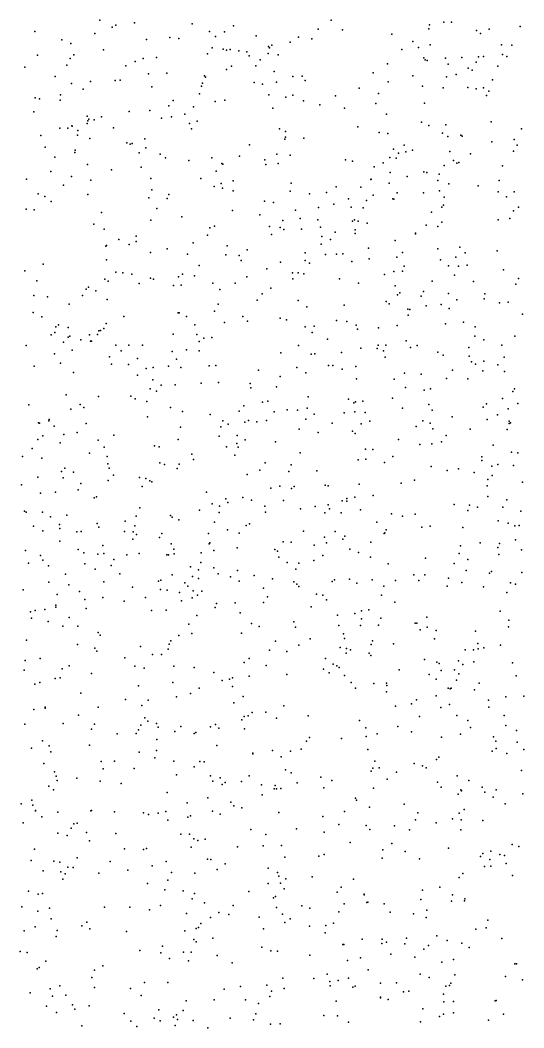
# Model space of a CAD drawing. Extents: x 2 to 99999, y 0 to 49999.
# Drawn here: x 12503 to 18749, y 37498 to 49989 of the extents above; entities that cross this region are included whole.
import ezdxf

# ---------------------------------------------------------------- set-up
doc = ezdxf.new("R2010")
doc.units = 0
doc.header["$MEASUREMENT"] = 0
doc.layers.add('points', color=50, linetype='Continuous')

msp = doc.modelspace()

# ---------------------------------------------------------------- linework, layer by layer
at = {"layer": 'points', "color": 3}
for p in [(13491, 49989, 18), (16360, 49988, 13), (17755, 49966, 6), (17853, 49966, 73), (12685, 49848, 31), (13645, 49904, 40), (13691, 49927, 56), (13920, 49954, 72), (14635, 49945, 15), (14850, 49850, 26), (15036, 49844, 90), (15147, 49920, 78), (16197, 49876, 60), (16500, 49868, 13), (17569, 49882, 29), (17578, 49930, 70), (18163, 49861, 75), (18320, 49879, 63), (18705, 49910, 45), (13022, 49747, 95), (13431, 49824, 78), (14070, 49751, 36), (14359, 49773, 8), (14469, 49761, 75), (14927, 49786, 54), (15428, 49796, 12), (15850, 49715, 81), (15956, 49778, 15), (16120, 49758, 83), (17114, 49815, 30), (17373, 49726, 74), (18212, 49823, 25), (13131, 49698, 39), (13536, 49621, 31), (14884, 49646, 2), (15020, 49631, 64), (15061, 49618, 68), (15108, 49625, 66), (15215, 49609, 33), (15314, 49595, 96), (15584, 49662, 47), (15596, 49644, 65), (15623, 49680, 42), (17237, 49624, 85), (17442, 49652, 44), (17588, 49683, 56), (18472, 49684, 53), (18598, 49677, 37), (12717, 49556, 45), (13123, 49514, 75), (13170, 49559, 13), (13929, 49478, 26), (14028, 49515, 75), (14195, 49525, 90), (14828, 49570, 48), (15343, 49548, 4), (15479, 49499, 68), (15580, 49577, 74), (15703, 49559, 43), (17508, 49523, 43), (17527, 49496, 52), (17552, 49488, 66), (17777, 49516, 42), (17981, 49524, 97), (18156, 49467, 58), (18187, 49536, 73), (18250, 49540, 26), (18486, 49565, 50), (18536, 49538, 71), (12563, 49408, 99), (13083, 49430, 55), (13813, 49422, 32), (15063, 49378, 16), (15124, 49417, 69), (15424, 49424, 88), (15652, 49354, 45), (17059, 49449, 38), (17811, 49444, 43), (18058, 49394, 72), (18110, 49369, 48), (18426, 49419, 78), (12936, 49292, 32), (13377, 49230, 79), (13683, 49240, 91), (13744, 49247, 72), (14095, 49322, 29), (14321, 49330, 59), (14791, 49297, 32), (14803, 49283, 97), (15405, 49215, 77), (15684, 49219, 44), (15886, 49292, 7), (16001, 49295, 38), (16037, 49241, 33), (16880, 49336, 25), (17066, 49224, 80), (17372, 49298, 2), (17791, 49287, 94), (17908, 49315, 5), (18359, 49249, 67), (13142, 49205, 29), (13283, 49133, 51), (14136, 49164, 61), (14751, 49169, 74), (14766, 49206, 70), (15510, 49197, 76), (16709, 49145, 95), (17493, 49170, 71), (17749, 49149, 67), (18056, 49154, 57), (18159, 49137, 90), (18250, 49152, 29), (18315, 49110, 51), (12690, 49027, 50), (12744, 49014, 70), (13000, 48998, 12), (13005, 49065, 27), (14399, 48991, 72), (14726, 49076, 17), (14922, 48980, 24), (15040, 48998, 15), (15588, 49062, 80), (15797, 49036, 30), (15885, 49061, 49), (16015, 48989, 15), (16412, 49050, 72), (16946, 49079, 83), (18285, 49053, 96), (12671, 48854, 44), (13853, 48856, 66), (14111, 48871, 11), (14347, 48927, 34), (14654, 48913, 93), (15636, 48896, 97), (16220, 48939, 71), (16525, 48898, 17), (16914, 48957, 97), (17518, 48962, 73), (13334, 48799, 25), (13344, 48741, 73), (13355, 48763, 56), (13420, 48754, 95), (13511, 48792, 45), (14255, 48774, 89), (14381, 48789, 72), (14545, 48824, 89), (14697, 48736, 55), (17045, 48825, 16), (17481, 48724, 98), (18344, 48729, 1), (12997, 48649, 37), (13093, 48652, 81), (13145, 48679, 72), (13150, 48675, 79), (13217, 48621, 71), (13335, 48707, 18), (13659, 48654, 87), (14603, 48706, 71), (14628, 48642, 61), (15718, 48640, 49), (15795, 48609, 39), (16690, 48666, 53), (16953, 48595, 12), (17571, 48682, 72), (17783, 48693, 55), (18721, 48642, 74), (12759, 48559, 71), (13214, 48565, 65), (13369, 48520, 68), (13827, 48467, 74), (14050, 48516, 8), (15784, 48514, 56), (15794, 48540, 36), (16021, 48526, 68), (17062, 48582, 22), (17742, 48587, 66), (17808, 48548, 49), (17968, 48563, 22), (17983, 48549, 93), (18352, 48480, 57), (18630, 48508, 19), (12813, 48413, 61), (13181, 48347, 97), (13184, 48379, 55), (13869, 48452, 2), (13894, 48460, 71), (13977, 48345, 94), (14061, 48406, 82), (15349, 48442, 71), (17132, 48391, 39), (17193, 48342, 13), (17265, 48440, 41), (17286, 48358, 92), (17369, 48379, 13), (17831, 48362, 61), (18619, 48366, 68), (18665, 48439, 17), (12933, 48290, 96), (14241, 48329, 34), (14307, 48282, 67), (14595, 48249, 93), (14881, 48282, 85), (15225, 48302, 46), (15537, 48259, 98), (15685, 48327, 76), (15852, 48315, 61), (16537, 48257, 33), (16624, 48240, 44), (17003, 48221, 73), (17087, 48285, 2), (17165, 48280, 93), (17878, 48248, 43), (17918, 48217, 4), (17943, 48223, 64), (18086, 48332, 20), (12884, 48113, 76), (13339, 48200, 94), (13637, 48132, 3), (14004, 48167, 70), (14932, 48116, 91), (15005, 48213, 21), (15017, 48203, 91), (15548, 48200, 87), (15704, 48212, 63), (16895, 48172, 65), (17093, 48100, 41), (17508, 48110, 67), (17546, 48099, 79), (17763, 48188, 7), (18485, 48183, 88), (12584, 48017, 68), (13142, 48052, 92), (13381, 48007, 77), (14123, 48028, 99), (14744, 48028, 81), (15143, 47999, 73), (15862, 47969, 46), (16850, 48012, 49), (16856, 48016, 97), (17079, 47968, 38), (17301, 48050, 38), (17684, 48000, 42), (17699, 48078, 60), (18442, 48003, 91), (13042, 47944, 59), (14138, 47884, 13), (14910, 47926, 7), (14997, 47963, 24), (15011, 47905, 27), (15143, 47874, 59), (15853, 47870, 31), (16300, 47853, 13), (16420, 47924, 16), (16729, 47920, 98), (17180, 47848, 26), (17503, 47848, 67), (17704, 47872, 100), (17820, 47960, 9), (18184, 47935, 37), (18429, 47861, 11), (18628, 47861, 12), (12727, 47835, 44), (12811, 47802, 36), (12888, 47742, 95), (13343, 47829, 19), (14098, 47788, 74), (14326, 47780, 63), (14345, 47827, 75), (15535, 47744, 94), (15646, 47729, 88), (16092, 47837, 59), (16573, 47773, 19), (16797, 47752, 12), (16879, 47820, 52), (17124, 47773, 8), (17136, 47768, 57), (17760, 47796, 73), (18532, 47799, 50), (12578, 47645, 74), (12679, 47638, 41), (13511, 47603, 6), (14200, 47654, 63), (15135, 47628, 18), (15918, 47633, 69), (16202, 47666, 15), (16392, 47707, 60), (16607, 47672, 24), (16758, 47662, 93), (17605, 47607, 21), (17732, 47670, 76), (17752, 47694, 71), (18620, 47625, 51), (18684, 47672, 14), (14123, 47508, 94), (14510, 47549, 27), (15474, 47574, 65), (15759, 47505, 23), (15975, 47530, 2), (16193, 47515, 69), (16623, 47498, 42), (16651, 47512, 34), (16694, 47498, 48), (16806, 47473, 44), (17733, 47484, 39), (18429, 47515, 63), (18575, 47532, 61), (13417, 47462, 83), (13545, 47399, 88), (14855, 47415, 60), (14914, 47434, 24), (15594, 47430, 18), (15728, 47420, 59), (15774, 47396, 81), (15993, 47398, 10), (16228, 47424, 84), (16408, 47362, 63), (16658, 47389, 68), (16659, 47346, 21), (17406, 47342, 82), (17407, 47349, 98), (17536, 47449, 53), (17683, 47430, 57), (13729, 47268, 57), (13940, 47311, 25), (13943, 47245, 14), (14648, 47230, 3), (14826, 47324, 10), (15622, 47330, 57), (16244, 47306, 89), (16352, 47271, 20), (17155, 47257, 25), (13566, 47189, 24), (13572, 47197, 9), (13855, 47209, 42), (14121, 47110, 90), (14325, 47154, 65), (15072, 47191, 84), (15319, 47142, 59), (16037, 47105, 46), (16237, 47213, 64), (16506, 47092, 81), (16824, 47162, 82), (17245, 47110, 33), (17681, 47154, 58), (17954, 47175, 49), (18023, 47104, 92), (18419, 47129, 70), (13575, 47016, 66), (14577, 47089, 1), (15053, 47079, 6), (15218, 47070, 31), (15245, 47010, 11), (15732, 46987, 11), (16036, 47008, 40), (16091, 46976, 62), (16290, 47084, 51), (16427, 47089, 100), (16618, 46999, 72), (16832, 47032, 44), (17176, 47049, 29), (17717, 47020, 68), (17906, 47053, 44), (12560, 46881, 91), (12788, 46965, 29), (13691, 46867, 52), (13778, 46856, 64), (14722, 46946, 83), (15564, 46905, 66), (15880, 46855, 29), (15952, 46857, 63), (16020, 46844, 7), (17138, 46875, 98), (17244, 46878, 99), (17267, 46938, 8), (17815, 46944, 15), (17937, 46941, 19), (18048, 46951, 57), (18497, 46892, 15), (12710, 46757, 45), (13555, 46779, 26), (13594, 46753, 95), (13890, 46839, 67), (13979, 46723, 18), (14118, 46792, 88), (14156, 46779, 79), (14466, 46807, 41), (14517, 46841, 68), (14665, 46818, 43), (14892, 46730, 86), (15168, 46727, 50), (15315, 46806, 66), (15884, 46783, 4), (16465, 46783, 96), (16699, 46728, 1), (17023, 46835, 54), (17612, 46752, 30), (17889, 46827, 96), (18124, 46751, 83), (18683, 46788, 83), (13322, 46654, 5), (13349, 46681, 22), (13440, 46632, 24), (14404, 46698, 59), (14499, 46706, 0), (14980, 46650, 62), (15506, 46595, 97), (15613, 46665, 57), (17154, 46697, 66), (17212, 46607, 98), (17504, 46625, 45), (17815, 46601, 82), (18264, 46595, 65), (18648, 46715, 60), (12672, 46576, 17), (12841, 46559, 23), (13113, 46470, 5), (13275, 46574, 28), (13581, 46528, 43), (14958, 46469, 9), (15441, 46518, 1), (15952, 46515, 20), (17042, 46501, 32), (17081, 46473, 63), (17184, 46586, 91), (17476, 46566, 53), (17918, 46522, 93), (18255, 46536, 52), (18446, 46484, 83), (18556, 46495, 63), (12666, 46367, 7), (14463, 46359, 59), (14473, 46361, 70), (14913, 46383, 35), (16057, 46435, 8), (16520, 46455, 84), (17310, 46406, 22), (17337, 46402, 55), (17539, 46449, 46), (17724, 46464, 25), (17825, 46413, 64), (18734, 46344, 58), (12773, 46313, 9), (13569, 46229, 37), (13787, 46314, 17), (14566, 46317, 29), (15038, 46242, 75), (15264, 46317, 67), (15324, 46257, 95), (15727, 46294, 20), (15804, 46276, 43), (16428, 46268, 36), (16556, 46255, 8), (17315, 46332, 22), (17776, 46226, 57), (18000, 46247, 25), (12934, 46118, 88), (12947, 46189, 13), (12978, 46213, 70), (13098, 46179, 76), (13481, 46137, 52), (13499, 46142, 79), (13543, 46168, 92), (14399, 46098, 16), (14669, 46214, 18), (14696, 46093, 31), (16038, 46186, 88), (16123, 46117, 91), (16147, 46195, 45), (16668, 46207, 90), (16686, 46157, 8), (16946, 46177, 90), (17179, 46206, 15), (18146, 46187, 26), (12886, 46090, 51), (13041, 45999, 31), (13099, 46058, 60), (13121, 46072, 40), (13257, 46027, 6), (13364, 46088, 41), (13376, 46011, 78), (13386, 46009, 73), (13464, 46091, 8), (14724, 46004, 24), (14779, 46046, 96), (14882, 46054, 12), (16314, 46034, 0), (17290, 46014, 77), (18141, 46071, 4), (18253, 46028, 72), (18638, 46073, 29), (12579, 45956, 59), (12931, 45854, 64), (13150, 45900, 39), (13688, 45961, 48), (13755, 45889, 20), (13849, 45961, 18), (14022, 45960, 91), (14390, 45882, 10), (14567, 45904, 65), (14723, 45892, 15), (15737, 45865, 45), (15953, 45955, 11), (16111, 45847, 2), (16158, 45852, 28), (16486, 45871, 93), (16727, 45925, 41), (16931, 45920, 86), (16942, 45961, 35), (17008, 45892, 61), (17039, 45961, 8), (17344, 45932, 22), (17427, 45957, 23), (17681, 45875, 91), (18066, 45931, 45), (18477, 45962, 16), (13003, 45739, 31), (13611, 45814, 96), (13637, 45725, 34), (13848, 45721, 100), (13959, 45797, 14), (14442, 45785, 25), (17028, 45813, 26), (17750, 45837, 45), (18069, 45825, 3), (18098, 45753, 30), (18148, 45723, 15), (18251, 45761, 79), (18507, 45812, 69), (12678, 45698, 87), (13165, 45620, 45), (14065, 45670, 99), (14152, 45685, 68), (14341, 45698, 56), (14494, 45683, 2), (14847, 45703, 17), (14930, 45710, 28), (15458, 45652, 86), (15934, 45685, 74), (16045, 45618, 8), (16328, 45708, 58), (16379, 45708, 95), (16497, 45661, 82), (16664, 45694, 39), (17269, 45613, 57), (17476, 45601, 62), (17866, 45650, 61), (18239, 45640, 11), (18427, 45717, 38), (18511, 45633, 32), (13959, 45588, 53), (14147, 45531, 30), (14424, 45469, 46), (14749, 45488, 40), (14962, 45496, 45), (15354, 45483, 8), (15726, 45570, 26), (16674, 45543, 48), (17142, 45539, 27), (17791, 45547, 3), (18055, 45542, 68), (13074, 45345, 19), (14116, 45420, 66), (14196, 45388, 1), (14251, 45464, 65), (15365, 45430, 24), (15684, 45443, 63), (17282, 45435, 55), (17514, 45401, 78), (17593, 45418, 88), (18612, 45384, 53), (18634, 45418, 27), (12610, 45221, 72), (13247, 45224, 91), (13476, 45325, 18), (13877, 45326, 79), (13930, 45295, 91), (14074, 45260, 27), (15509, 45254, 41), (15576, 45268, 25), (16075, 45319, 25), (16573, 45290, 70), (16641, 45246, 89), (16663, 45256, 22), (16754, 45264, 40), (17122, 45305, 14), (17570, 45226, 83), (18285, 45232, 61), (18484, 45298, 5), (18676, 45237, 67), (13131, 45168, 54), (13292, 45187, 98), (14368, 45186, 47), (14515, 45139, 39), (14861, 45100, 56), (15218, 45142, 6), (15275, 45207, 74), (15653, 45132, 31), (15813, 45158, 99), (15944, 45156, 90), (16062, 45179, 72), (16148, 45106, 37), (16521, 45120, 66), (16652, 45132, 67), (16780, 45125, 65), (17244, 45180, 96), (17612, 45154, 12), (18245, 45193, 65), (18423, 45096, 63), (18553, 45171, 89), (12729, 44996, 73), (12745, 44995, 2), (12860, 45022, 85), (12864, 45038, 72), (13321, 44989, 4), (14081, 45071, 52), (15017, 45021, 38), (15083, 44979, 79), (15289, 45004, 48), (15336, 45028, 85), (15438, 45009, 54), (15556, 45025, 23), (16047, 45042, 93), (16371, 44992, 63), (16733, 44987, 30), (16838, 45020, 44), (17498, 45022, 2), (17586, 44993, 42), (17862, 45070, 62), (18293, 45038, 38), (18565, 44989, 7), (18569, 45018, 24), (18583, 44998, 25), (12924, 44956, 87), (13043, 44853, 34), (13212, 44877, 85), (13666, 44844, 67), (14490, 44944, 3), (14991, 44947, 86), (15964, 44918, 68), (16198, 44876, 78), (16626, 44895, 77), (16658, 44866, 78), (17414, 44953, 12), (17620, 44925, 39), (18084, 44919, 68), (18541, 44914, 87), (12724, 44789, 77), (12785, 44835, 26), (12999, 44750, 64), (13472, 44781, 34), (14462, 44789, 78), (14969, 44833, 86), (15191, 44740, 97), (15194, 44839, 68), (15293, 44787, 12), (15671, 44761, 20), (17193, 44791, 24), (17458, 44729, 10), (17607, 44739, 83), (17730, 44761, 73), (17787, 44841, 23), (18368, 44721, 70), (12652, 44680, 35), (13365, 44621, 19), (13547, 44697, 9), (14171, 44713, 46), (14229, 44698, 88), (14634, 44611, 27), (15063, 44699, 80), (15167, 44597, 11), (15205, 44695, 39), (15974, 44624, 62), (16786, 44669, 89), (16876, 44667, 4), (18594, 44632, 54), (18674, 44627, 21), (12532, 44582, 36), (12772, 44561, 98), (13581, 44582, 40), (13591, 44488, 13), (14236, 44503, 55), (14295, 44480, 65), (14476, 44484, 1), (14651, 44545, 83), (15540, 44503, 39), (15863, 44475, 2), (16696, 44540, 40), (16791, 44546, 90), (17023, 44505, 62), (17124, 44580, 41), (18227, 44575, 41), (18229, 44532, 50), (18427, 44481, 86), (18619, 44470, 14), (13017, 44393, 29), (13059, 44434, 69), (13163, 44387, 49), (13606, 44436, 2), (13659, 44347, 39), (14449, 44431, 4), (15320, 44358, 14), (15476, 44412, 39), (15834, 44393, 97), (16183, 44401, 27), (17601, 44458, 58), (17797, 44405, 26), (17939, 44427, 49), (18132, 44381, 94), (18351, 44462, 77), (12520, 44230, 17), (12723, 44322, 46), (13037, 44315, 4), (13255, 44246, 12), (13595, 44281, 44), (13982, 44318, 36), (14062, 44309, 57), (14112, 44280, 82), (14135, 44265, 52), (16284, 44225, 82), (16707, 44238, 48), (17229, 44251, 13), (17392, 44286, 11), (18304, 44293, 88), (18355, 44343, 69), (18733, 44260, 30), (12756, 44124, 60), (12941, 44136, 12), (13222, 44169, 97), (14016, 44209, 78), (14816, 44137, 57), (15612, 44187, 2), (15725, 44213, 76), (15868, 44183, 75), (15902, 44209, 87), (16324, 44217, 15), (16880, 44097, 67), (18294, 44216, 51), (13423, 44069, 72), (13450, 44081, 80), (14883, 43994, 32), (15052, 44054, 94), (15080, 44008, 50), (15264, 44072, 49), (15370, 44037, 51), (15769, 44036, 27), (16322, 43982, 88), (16497, 44029, 15), (16554, 44060, 17), (16556, 44027, 53), (16653, 44076, 8), (17886, 43985, 18), (18077, 43977, 2), (18302, 44083, 73), (18538, 44043, 30), (12558, 43902, 87), (12577, 43891, 2), (12781, 43892, 19), (13081, 43851, 32), (13989, 43945, 38), (14368, 43848, 37), (14727, 43914, 49), (14973, 43885, 43), (14977, 43966, 9), (15536, 43966, 25), (15546, 43892, 11), (15980, 43930, 49), (16160, 43959, 20), (16281, 43883, 86), (16338, 43932, 64), (16482, 43881, 0), (16724, 43919, 0), (17108, 43868, 92), (17403, 43865, 89), (18054, 43910, 28), (18173, 43951, 49), (18488, 43952, 83), (18711, 43904, 51), (12879, 43832, 98), (12992, 43737, 80), (13457, 43749, 85), (13807, 43779, 24), (13926, 43722, 36), (13943, 43840, 51), (14388, 43830, 37), (14471, 43796, 60), (14913, 43768, 73), (15304, 43723, 43), (15348, 43747, 62), (16928, 43768, 78), (17243, 43840, 18), (18432, 43782, 29), (18554, 43752, 84), (18639, 43720, 51), (18692, 43723, 97), (12669, 43717, 38), (12785, 43657, 75), (12995, 43687, 63), (13208, 43647, 23), (13260, 43649, 46), (13478, 43706, 78), (13797, 43652, 10), (13904, 43648, 28), (13946, 43614, 8), (14262, 43626, 50), (14838, 43626, 38), (15075, 43673, 67), (15218, 43631, 52), (16016, 43654, 65), (16411, 43652, 42), (17018, 43626, 85), (17025, 43634, 28), (17043, 43673, 48), (17484, 43705, 53), (17588, 43716, 46), (17991, 43702, 18), (12994, 43532, 37), (13529, 43479, 91), (13899, 43554, 87), (14233, 43578, 52), (14376, 43497, 73), (14849, 43497, 58), (14857, 43512, 77), (15766, 43524, 25), (15862, 43519, 76), (16147, 43482, 48), (16276, 43579, 60), (16300, 43510, 65), (16503, 43557, 70), (16531, 43591, 100), (16851, 43518, 1), (17964, 43471, 1), (18208, 43510, 20), (18446, 43500, 26), (18644, 43549, 22), (12569, 43414, 41), (12754, 43355, 32), (13224, 43427, 41), (13293, 43385, 4), (13466, 43371, 57), (13540, 43376, 9), (13828, 43360, 5), (13977, 43377, 74), (14323, 43360, 43), (14341, 43362, 82), (14409, 43430, 29), (14415, 43374, 79), (14746, 43388, 78), (14906, 43414, 56), (15193, 43448, 1), (15663, 43428, 19), (15695, 43405, 67), (16255, 43354, 96), (16591, 43430, 69), (16698, 43389, 84), (17945, 43378, 61), (18425, 43451, 88), (18440, 43367, 38), (18719, 43422, 8), (12605, 43259, 7), (12784, 43294, 62), (12855, 43225, 59), (13306, 43248, 22), (13632, 43228, 35), (13667, 43304, 46), (14744, 43265, 84), (15712, 43331, 70), (15816, 43265, 37), (15960, 43256, 32), (16143, 43290, 88), (16846, 43331, 53), (17066, 43251, 85), (17528, 43320, 46), (17884, 43252, 93), (18056, 43302, 53), (13064, 43121, 44), (13434, 43183, 60), (13739, 43127, 24), (14390, 43112, 8), (14616, 43213, 34), (14640, 43094, 22), (14715, 43177, 29), (14904, 43199, 16), (14959, 43125, 42), (15198, 43165, 20), (15404, 43105, 21), (15923, 43182, 94), (17386, 43114, 95), (17523, 43112, 64), (18033, 43167, 0), (18322, 43133, 67), (18347, 43155, 73), (18723, 43143, 36), (12861, 43023, 24), (13107, 42991, 8), (13542, 43028, 68), (14217, 43034, 81), (14249, 43047, 59), (14547, 43015, 32), (14582, 42973, 4), (14716, 43069, 40), (15110, 43088, 47), (15221, 43035, 44), (15634, 43062, 43), (15896, 43025, 78), (15934, 42998, 86), (16373, 43032, 33), (16403, 43053, 95), (16587, 43061, 10), (16680, 43008, 47), (16868, 43053, 16), (17014, 42972, 83), (17156, 43045, 10), (17447, 43042, 53), (17799, 42971, 34), (17815, 43072, 61), (17982, 43019, 46), (18583, 43016, 52), (18645, 42997, 72), (12542, 42926, 84), (12962, 42871, 90), (13238, 42908, 11), (13895, 42959, 36), (14244, 42932, 3), (14325, 42925, 90), (14480, 42893, 92), (14648, 42913, 62), (14703, 42862, 14), (14757, 42910, 97), (15520, 42948, 10), (15957, 42969, 28), (16176, 42875, 60), (16255, 42862, 40), (16982, 42860, 34), (18248, 42963, 80), (18539, 42893, 12), (12947, 42737, 64), (13304, 42809, 1), (13529, 42833, 20), (13793, 42786, 63), (14059, 42834, 78), (14502, 42792, 11), (14637, 42830, 23), (14939, 42758, 48), (15169, 42767, 26), (15522, 42771, 81), (15570, 42839, 57), (16303, 42805, 54), (17150, 42774, 89), (12630, 42654, 20), (12688, 42672, 14), (12810, 42682, 18), (12944, 42714, 26), (13321, 42694, 27), (14133, 42671, 64), (14314, 42675, 70), (14696, 42610, 9), (14923, 42707, 49), (15233, 42643, 5), (16110, 42715, 50), (16440, 42613, 18), (16653, 42635, 87), (16735, 42669, 20), (16825, 42679, 13), (18455, 42665, 19), (12646, 42578, 85), (12852, 42534, 59), (13033, 42478, 19), (13112, 42586, 78), (13220, 42476, 67), (14593, 42500, 23), (15373, 42511, 26), (15467, 42473, 52), (15895, 42529, 43), (16456, 42486, 8), (16725, 42486, 24), (16734, 42569, 47), (16945, 42488, 82), (16977, 42578, 70), (17401, 42515, 92), (17423, 42515, 93), (17546, 42588, 54), (18564, 42552, 72), (13472, 42397, 1), (13495, 42364, 14), (14470, 42362, 95), (14633, 42387, 10), (15247, 42392, 82), (15916, 42466, 83), (16511, 42382, 62), (17463, 42432, 39), (17550, 42466, 98), (17662, 42422, 60), (18149, 42416, 94), (18558, 42467, 37), (12584, 42303, 69), (13215, 42251, 86), (13995, 42226, 53), (14352, 42253, 68), (14370, 42297, 50), (15669, 42293, 46), (15957, 42241, 39), (16101, 42321, 61), (16524, 42323, 18), (16854, 42249, 38), (16871, 42297, 78), (17132, 42256, 36), (17641, 42319, 90), (18180, 42264, 39), (18459, 42242, 51), (13429, 42203, 43), (13456, 42169, 65), (14146, 42127, 39), (14254, 42126, 65), (14339, 42190, 94), (15594, 42180, 23), (15811, 42164, 64), (16473, 42213, 64), (16547, 42142, 47), (16550, 42199, 67), (16600, 42184, 74), (16829, 42143, 13), (16851, 42115, 41), (18022, 42184, 36), (18125, 42184, 32), (18184, 42197, 19), (18252, 42208, 89), (12565, 42050, 22), (12753, 42078, 16), (13112, 41984, 38), (13801, 42086, 5), (13927, 41982, 89), (14407, 41982, 80), (15281, 42025, 67), (15344, 42075, 84), (15553, 41991, 38), (16290, 42078, 41), (16386, 42008, 16), (16432, 41987, 76), (17516, 42062, 10), (17672, 42032, 41), (17701, 42013, 70), (17940, 42048, 4), (17993, 42003, 98), (18127, 42034, 86), (18610, 42022, 99), (12552, 41932, 87), (13024, 41947, 7), (13387, 41889, 12), (14041, 41956, 77), (14660, 41966, 79), (14903, 41903, 42), (15341, 41856, 47), (15811, 41876, 82), (16264, 41943, 76), (16335, 41900, 33), (16458, 41964, 62), (16524, 41865, 88), (17204, 41937, 39), (17574, 41876, 73), (17722, 41928, 82), (17888, 41935, 39), (17941, 41888, 46), (18653, 41861, 54), (12686, 41760, 10), (12749, 41780, 15), (12936, 41829, 55), (12998, 41838, 53), (13972, 41738, 11), (14397, 41779, 15), (15010, 41804, 7), (15100, 41820, 59), (15135, 41731, 24), (15137, 41835, 98), (16608, 41779, 18), (16888, 41768, 23), (17048, 41772, 64), (17051, 41741, 28), (17660, 41822, 61), (17912, 41809, 40), (18196, 41769, 32), (13255, 41647, 6), (14440, 41600, 59), (14616, 41642, 18), (14723, 41709, 77), (15268, 41605, 9), (16662, 41710, 93), (17048, 41662, 99), (17663, 41615, 31), (17811, 41707, 52), (17834, 41700, 31), (17847, 41709, 62), (18138, 41687, 62), (18525, 41603, 88), (18749, 41611, 79), (12812, 41471, 51), (13472, 41475, 89), (13811, 41567, 30), (14011, 41494, 73), (14089, 41560, 58), (15153, 41526, 19), (15774, 41488, 62), (17157, 41486, 47), (17357, 41514, 61), (17416, 41564, 16), (17826, 41504, 20), (18310, 41558, 8), (18315, 41472, 32), (12674, 41444, 66), (12812, 41462, 15), (13228, 41373, 46), (15281, 41358, 76), (15330, 41367, 85), (15381, 41406, 52), (15551, 41413, 46), (16073, 41365, 64), (17456, 41359, 98), (17719, 41470, 47), (17920, 41370, 43), (18503, 41368, 6), (12562, 41261, 5), (13036, 41272, 30), (13426, 41261, 55), (13999, 41248, 13), (14050, 41341, 83), (14088, 41300, 41), (14195, 41271, 71), (14215, 41225, 32), (14497, 41232, 57), (14862, 41230, 24), (14924, 41257, 98), (15253, 41317, 73), (15681, 41336, 51), (16711, 41309, 54), (17188, 41233, 47), (18054, 41307, 39), (18089, 41222, 58), (18525, 41246, 95), (13390, 41200, 74), (13706, 41144, 60), (13942, 41148, 78), (13969, 41190, 54), (14422, 41173, 77), (14661, 41145, 66), (14681, 41158, 69), (14967, 41214, 98), (15287, 41204, 30), (16090, 41097, 98), (16791, 41216, 46), (16794, 41109, 84), (16931, 41142, 81), (17357, 41169, 53), (17729, 41102, 43), (17965, 41140, 38), (18371, 41106, 19), (18659, 41183, 74), (12782, 41054, 9), (12863, 40993, 6), (13363, 41001, 92), (14197, 41073, 32), (14944, 40998, 58), (16052, 41053, 66), (16487, 41086, 14), (18403, 41051, 99), (18666, 41040, 65), (12645, 40964, 60), (12883, 40919, 97), (13977, 40916, 2), (14192, 40937, 77), (15388, 40904, 28), (15388, 40895, 25), (15632, 40935, 81), (15739, 40857, 71), (15855, 40929, 54), (15986, 40953, 77), (16816, 40950, 4), (17694, 40855, 5), (18357, 40929, 58), (18407, 40959, 62), (18536, 40897, 65), (18748, 40950, 66), (12796, 40775, 57), (13506, 40799, 52), (13673, 40803, 83), (14174, 40844, 43), (14407, 40802, 71), (14662, 40733, 24), (14731, 40800, 80), (14787, 40794, 33), (16903, 40802, 98), (17388, 40775, 4), (17492, 40746, 100), (17539, 40723, 15), (17668, 40825, 94), (12930, 40673, 89), (12948, 40618, 38), (13532, 40710, 78), (13919, 40712, 30), (14444, 40636, 99), (14865, 40621, 96), (14984, 40598, 20), (15345, 40623, 65), (15794, 40698, 45), (15863, 40657, 84), (16231, 40606, 88), (16857, 40681, 35), (16878, 40715, 72), (16955, 40719, 92), (17169, 40667, 9), (17923, 40621, 77), (18718, 40686, 81), (12857, 40495, 52), (12964, 40565, 59), (13205, 40593, 59), (13497, 40555, 57), (13757, 40528, 6), (14891, 40555, 19), (15010, 40513, 97), (15046, 40538, 23), (15247, 40552, 57), (15498, 40511, 18), (15667, 40500, 82), (15939, 40536, 88), (16270, 40473, 59), (16370, 40562, 31), (17053, 40581, 45), (17679, 40544, 47), (17723, 40482, 23), (18066, 40563, 15), (18233, 40483, 96), (12917, 40449, 82), (14327, 40417, 99), (14832, 40349, 40), (15506, 40387, 93), (15651, 40462, 24), (15682, 40459, 63), (15737, 40465, 9), (16662, 40347, 33), (16886, 40470, 71), (17933, 40395, 77), (17966, 40450, 84), (17974, 40434, 72), (18265, 40420, 13), (18369, 40358, 70), (18407, 40448, 10), (18738, 40400, 74), (12515, 40273, 86), (12648, 40319, 13), (12662, 40258, 64), (14574, 40287, 36), (15117, 40297, 22), (15154, 40249, 13), (15253, 40225, 63), (16672, 40321, 55), (16837, 40233, 26), (17266, 40271, 75), (18517, 40276, 10), (12692, 40193, 50), (12694, 40186, 75), (12771, 40113, 71), (12971, 40172, 69), (13379, 40187, 75), (13388, 40193, 10), (13675, 40175, 14), (14034, 40162, 78), (14094, 40143, 51), (14214, 40158, 39), (14311, 40178, 66), (14584, 40111, 99), (14615, 40127, 48), (14890, 40183, 7), (14982, 40146, 26), (15711, 40166, 58), (16256, 40119, 89), (16524, 40180, 89), (17433, 40164, 14), (17947, 40160, 65), (18008, 40206, 53), (12542, 40041, 74), (13137, 39974, 53), (13170, 40027, 21), (13211, 40037, 0), (14335, 40072, 29), (16453, 40018, 31), (16794, 40008, 79), (17146, 40003, 80), (17405, 40078, 50), (17661, 40041, 4), (17866, 40090, 48), (17973, 40076, 31), (18242, 40070, 5), (12970, 39913, 38), (13088, 39884, 81), (13327, 39921, 25), (13691, 39908, 96), (14495, 39899, 1), (14603, 39899, 9), (15362, 39958, 18), (15549, 39895, 85), (15932, 39963, 39), (16272, 39922, 23), (16838, 39955, 30), (17331, 39953, 66), (17966, 39952, 84), (13365, 39816, 15), (14624, 39738, 19), (14658, 39842, 94), (14707, 39820, 97), (14799, 39838, 43), (15199, 39743, 45), (15517, 39753, 93), (15744, 39760, 9), (16596, 39796, 5), (17114, 39785, 45), (17814, 39725, 94), (18606, 39769, 61), (18687, 39747, 51), (12681, 39714, 30), (13211, 39606, 52), (13797, 39717, 98), (14032, 39710, 77), (14069, 39720, 53), (15786, 39615, 72), (16208, 39626, 57), (16275, 39648, 66), (16993, 39601, 43), (16999, 39703, 22), (17277, 39683, 1), (18211, 39623, 69), (18242, 39660, 24), (18341, 39690, 38), (18451, 39648, 63), (18510, 39634, 50), (12639, 39573, 39), (12920, 39563, 95), (12996, 39553, 26), (13094, 39490, 48), (13160, 39486, 10), (13621, 39561, 29), (14140, 39507, 35), (14313, 39559, 93), (14825, 39587, 9), (14869, 39586, 87), (15047, 39531, 38), (15578, 39478, 19), (17454, 39595, 100), (18262, 39499, 24), (18327, 39583, 74), (18338, 39504, 20), (18530, 39536, 84), (12788, 39443, 80), (13006, 39432, 47), (13063, 39406, 14), (13477, 39417, 92), (13838, 39451, 53), (14379, 39423, 12), (14670, 39417, 72), (14946, 39460, 92), (15695, 39422, 64), (15712, 39380, 66), (16126, 39371, 21), (17948, 39360, 11), (17993, 39413, 33), (18607, 39387, 69), (13031, 39340, 30), (14084, 39287, 14), (14336, 39327, 56), (15579, 39289, 66), (15732, 39293, 56), (15796, 39346, 5), (16484, 39241, 67), (16637, 39339, 58), (17708, 39240, 56), (12606, 39194, 54), (12728, 39154, 79), (12779, 39163, 51), (14297, 39208, 21), (14524, 39197, 26), (14635, 39098, 35), (14667, 39162, 28), (15337, 39186, 19), (15645, 39111, 64), (15669, 39126, 5), (15778, 39221, 62), (16434, 39181, 41), (16767, 39155, 42), (16767, 39146, 49), (17491, 39204, 84), (17866, 39145, 12), (18019, 39099, 12), (12524, 38998, 3), (12867, 38982, 52), (13550, 38995, 59), (13864, 38994, 10), (14245, 39016, 19), (14788, 39047, 54), (15143, 39013, 79), (15680, 38989, 39), (15995, 39009, 86), (16095, 38983, 61), (16523, 39036, 34), (16801, 39052, 99), (16814, 39056, 16), (17017, 39035, 85), (17471, 39088, 66), (17850, 39068, 58), (18015, 39072, 88), (12722, 38946, 21), (12887, 38851, 83), (14108, 38961, 68), (14567, 38914, 14), (14863, 38867, 91), (14967, 38929, 56), (15090, 38902, 78), (15466, 38869, 26), (15758, 38909, 70), (15852, 38851, 59), (16453, 38936, 22), (17092, 38930, 34), (17382, 38910, 22), (17538, 38867, 11), (17548, 38957, 80), (12689, 38750, 93), (13270, 38761, 40), (13332, 38807, 23), (13369, 38724, 96), (14684, 38729, 77), (14714, 38741, 26), (14742, 38793, 24), (15520, 38724, 49), (15787, 38802, 96), (16092, 38757, 81), (16292, 38768, 62), (16387, 38797, 95), (18282, 38736, 90), (18302, 38831, 75), (12555, 38700, 51), (12950, 38629, 72), (12964, 38704, 41), (13822, 38692, 73), (14544, 38701, 48), (14894, 38609, 90), (16286, 38677, 3), (16743, 38599, 1), (17295, 38608, 0), (17672, 38640, 77), (18154, 38722, 63), (18475, 38605, 62), (14270, 38512, 91), (14655, 38592, 10), (14686, 38564, 77), (15499, 38497, 25), (16504, 38533, 60), (16516, 38533, 86), (16987, 38545, 59), (16994, 38596, 29), (17046, 38560, 81), (17274, 38541, 47), (17509, 38475, 19), (17566, 38519, 70), (17799, 38580, 16), (17979, 38547, 5), (18070, 38495, 25), (12503, 38445, 24), (12591, 38432, 71), (13988, 38456, 33), (14248, 38428, 49), (14354, 38356, 90), (14527, 38434, 2), (14623, 38437, 37), (14945, 38394, 60), (15613, 38453, 63), (15693, 38450, 28), (16094, 38397, 85), (16723, 38364, 79), (17100, 38413, 18), (17397, 38373, 92), (12713, 38229, 34), (12741, 38246, 92), (12820, 38326, 19), (13529, 38268, 82), (14592, 38330, 42), (15132, 38302, 82), (16564, 38333, 50), (17732, 38313, 54), (17875, 38347, 58), (18636, 38292, 33), (18659, 38290, 12), (13392, 38124, 60), (13424, 38212, 34), (15760, 38113, 18), (16144, 38109, 1), (16310, 38165, 81), (16575, 38113, 81), (16819, 38218, 69), (17462, 38165, 45), (17575, 38123, 36), (17892, 38157, 84), (18522, 38136, 22), (12875, 37983, 24), (12997, 38020, 28), (13426, 38000, 22), (13870, 37985, 91), (14044, 38059, 23), (14334, 38059, 78), (15031, 37976, 8), (15237, 38011, 28), (15561, 38026, 16), (15775, 37986, 93), (16343, 38071, 14), (16346, 38019, 9), (16446, 38086, 5), (16627, 38004, 34), (16659, 38015, 53), (16972, 38051, 55), (17169, 38055, 69), (17782, 38013, 88), (17829, 38021, 56), (17842, 38053, 76), (18733, 38095, 24), (12629, 37933, 17), (12904, 37892, 47), (13068, 37905, 11), (14004, 37897, 33), (15599, 37885, 9), (15618, 37951, 12), (16970, 37879, 6), (16971, 37871, 82), (17066, 37850, 44), (17256, 37945, 39), (17323, 37951, 60), (17751, 37914, 62), (12828, 37765, 11), (13153, 37783, 33), (13182, 37728, 26), (13360, 37770, 50), (14563, 37832, 90), (14911, 37845, 54), (15297, 37844, 79), (15457, 37798, 39), (16423, 37827, 31), (17497, 37732, 51), (17755, 37821, 77), (17876, 37823, 91), (18393, 37834, 77), (18407, 37835, 51), (12954, 37689, 73), (13792, 37675, 56), (14167, 37616, 82), (14224, 37722, 6), (14403, 37630, 83), (14440, 37661, 73), (14453, 37601, 5), (14524, 37714, 62), (15106, 37616, 19), (15424, 37671, 99), (16268, 37651, 32), (16438, 37647, 36), (17704, 37640, 14), (17752, 37667, 72), (17875, 37686, 90), (18498, 37667, 65), (13270, 37523, 43), (13875, 37579, 13), (13952, 37513, 98), (14241, 37583, 92), (14426, 37526, 19), (14650, 37588, 56), (14830, 37498, 34), (15397, 37597, 19), (15609, 37544, 28), (15727, 37547, 57), (16575, 37568, 69), (17468, 37572, 53), (18312, 37595, 51)]:
    msp.add_point(p, dxfattribs=at)

doc.saveas('drawing.dxf')
